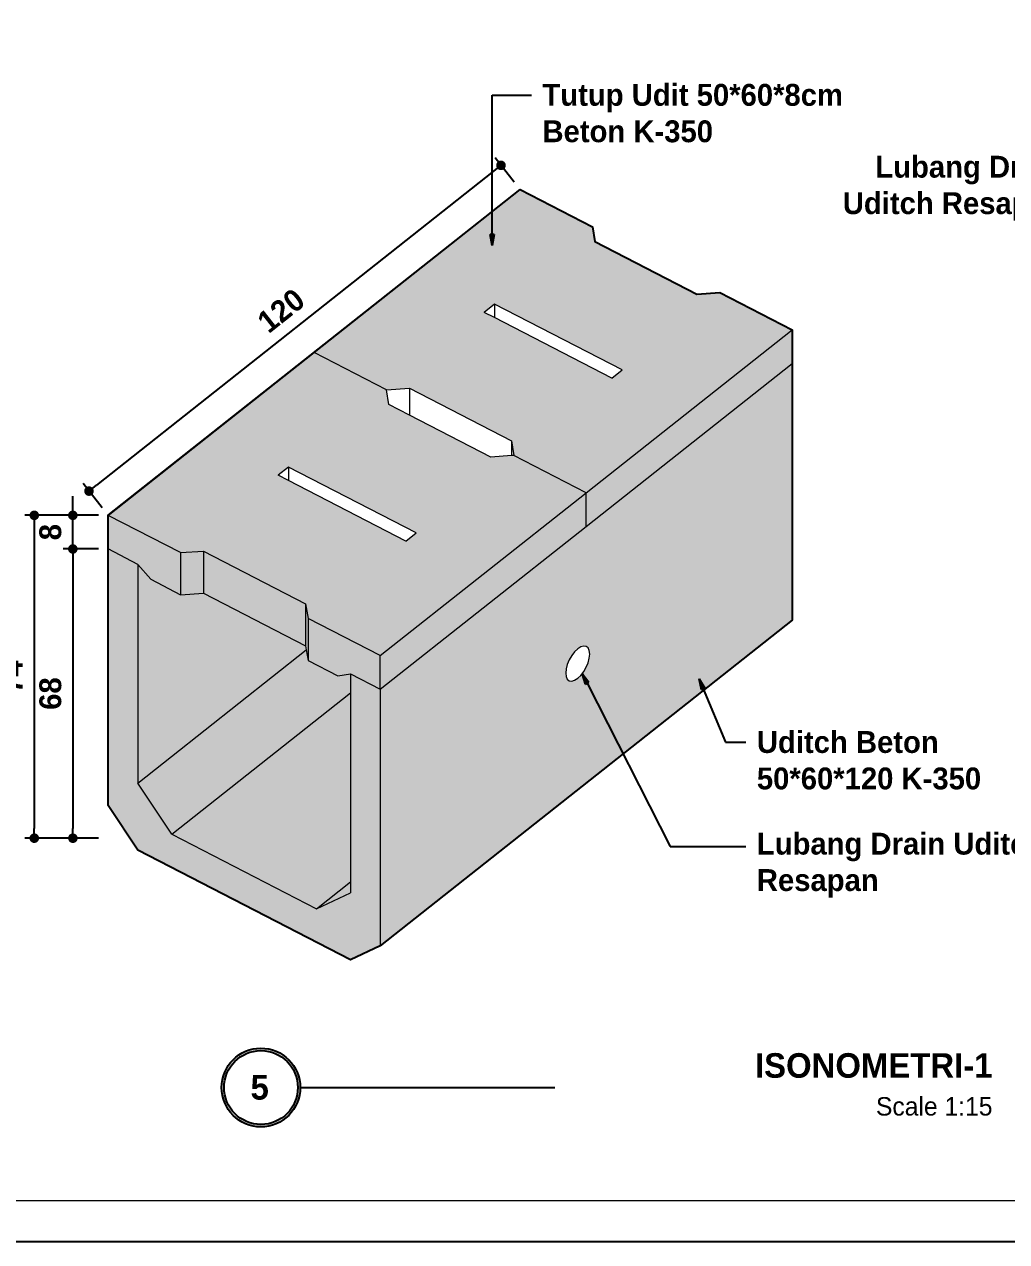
# Model space of a CAD drawing. Header units: centimetres. Extents: x -292707 to 138715, y -53922 to 66277.
# Drawn here: x 12899.8 to 13079.5, y -13454.2 to -13231.5 of the extents above; entities that cross this region are included whole.
import ezdxf
from ezdxf import colors
from ezdxf.entities.mleader import LeaderData, LeaderLine
from ezdxf.math import Vec2, Vec3

# ---------------------------------------------------------------- set-up
doc = ezdxf.new("R2010")
doc.units = ezdxf.units.CM
for name, color, linetype in [('A-ALINE-2', 101, 'Continuous'), ('A-ANNOTATION', 144, 'Continuous'), ('A-DIM', 157, 'Continuous'), ('A-TEXT', 254, 'Continuous')]:
    doc.layers.add(name, color=color, linetype=linetype)
for name, color, linetype, lineweight, true_color in [('A-FILL-1', 250, 'Continuous', 0, 0x333333), ('A-FILL-8', 7, 'Continuous', 0, 0xe6e6e6), ('A-HATCH-97', 7, 'Continuous', 0, 0xf7f7f7)]:
    doc.layers.add(name, color=color, linetype=linetype, lineweight=lineweight, true_color=true_color)
doc.styles.add('Scale 10', font='GOTHICB.TTF', dxfattribs={"height": 4})
doc.styles.add('Scale 80', font='GOTHICB.TTF', dxfattribs={"height": 20})
doc.dimstyles.new('Scale 10', dxfattribs={"dimscale": 0, "dimtxt": 4, "dimasz": 1.75, "dimexe": 1.75, "dimexo": 1.75, "dimgap": 2, "dimtad": 2, "dimdec": 0, "dimtxsty": 'Scale 10', "dimblk": 'DOT', "dimcen": 2.5, "dimclrd": 256, "dimclre": 256, "dimclrt": 254, "dimadec": 0, "dimazin": 0, "dimtfac": 1, "dimtdec": 0, "dimtmove": 0, "dimatfit": 3, "dimldrblk": 'DOTSMALL', "dimfxl": 1, "dimtfillclr": 256, "dimlwd": -1, "dimlwe": -1, "dimarcsym": 0})

# ---------------------------------------------------------------- blocks, each defined once
blk = doc.blocks.new('A$Cd0a5e1cf')
at = {"layer": 'A-FILL-8'}
h = blk.add_hatch(color=256, dxfattribs=at)
h.dxf.hatch_style = 1
h.paths.add_polyline_path([(125.18, 115.3), (111.96, 122.12), (107.74, 121.83), (89.06, 131.46), (88.61, 134.15), (75.39, 140.97), (37.69, 111.16), (50.92, 104.34), (55.14, 104.63), (73.81, 95), (74.26, 92.31), (87.49, 85.49)])
h.paths.add_polyline_path([(94.05, 107.96), (92.17, 106.47), (70.71, 117.53), (68.82, 118.5), (70.71, 119.99)], flags=16)
h.paths.add_polyline_path([(87.49, 85.49), (74.26, 92.31), (73.81, 92.28), (70.04, 92.02), (55.14, 99.71), (51.37, 101.65), (50.92, 104.34), (37.69, 111.16), (0, 81.35), (13.23, 74.53), (17.45, 74.82), (36.12, 65.19), (36.57, 62.5), (49.79, 55.68)])
h.paths.add_polyline_path([(56.36, 78.15), (54.47, 76.66), (33.02, 87.72), (31.13, 88.69), (33.02, 90.18)], flags=16)
h = blk.add_hatch(color=256, dxfattribs=at)
h.dxf.hatch_style = 1
h.paths.add_polyline_path([(125.18, 109.14), (87.49, 79.33), (49.79, 49.52), (49.79, 2.58), (125.18, 62.19)])
h.paths.add_polyline_path([(87.82, 57.09), (88.04, 56.61), (88.12, 55.97), (88.04, 55.22), (87.82, 54.39), (87.47, 53.56), (87.02, 52.77), (86.49, 52.08), (85.92, 51.54), (85.35, 51.18), (84.82, 51.03), (84.36, 51.1), (84.01, 51.38), (83.79, 51.86), (83.72, 52.49), (83.79, 53.25), (84.01, 54.07), (84.36, 54.91), (84.82, 55.7), (85.35, 56.38), (85.92, 56.93), (86.49, 57.28), (87.02, 57.43), (87.47, 57.37)], flags=16)
h.paths.add_polyline_path([(49.79, 49.52), (44.35, 52.33), (44.35, 48.85), (44.35, 14.29), (44.35, 12.31), (38.12, 9.37), (11.67, 23), (5.45, 32.37), (5.45, 72.39), (0, 75.2), (0, 28.25), (5.45, 20.06), (44.35, 0), (49.79, 2.58)])
h.paths.add_polyline_path([(87.49, 79.33), (87.49, 85.49), (49.79, 55.68), (49.79, 49.52)], flags=17)
h.paths.add_polyline_path([(49.79, 55.68), (36.57, 62.5), (36.57, 54.8), (42.01, 52), (44.35, 52.33), (49.79, 49.52)], flags=0)
h.paths.add_polyline_path([(36.57, 62.5), (36.12, 65.19), (36.12, 57.5), (36.25, 56.73), (36.57, 54.8)], flags=17)
h.paths.add_polyline_path([(36.12, 65.19), (17.45, 74.82), (17.45, 67.13), (36.12, 57.5)], flags=17)
h.paths.add_polyline_path([(17.45, 74.82), (13.23, 74.53), (13.23, 66.84), (17.45, 67.13)], flags=17)
h.paths.add_polyline_path([(13.23, 74.53), (0, 81.35), (0, 75.2), (5.45, 72.39), (7.78, 69.65), (13.23, 66.84)])
h.paths.add_polyline_path([(125.18, 109.14), (125.18, 115.3), (87.49, 85.49), (87.49, 79.33)])
h = blk.add_hatch(color=256, dxfattribs=at)
h.dxf.hatch_style = 1
h.paths.add_polyline_path([(36.57, 62.5), (36.57, 54.8), (42.01, 52), (44.35, 52.33), (49.79, 49.52), (49.79, 55.68)])
h.paths.add_polyline_path([(36.57, 62.5), (36.12, 65.19), (36.12, 57.5), (36.25, 56.73), (36.57, 54.8)])
at = {"layer": 'A-HATCH-97'}
h = blk.add_hatch(color=256, dxfattribs=at)
h.dxf.hatch_style = 1
h.paths.add_polyline_path([(44.35, 48.85), (11.67, 23), (38.12, 9.37), (44.35, 14.29)])
h.paths.add_polyline_path([(44.35, 14.29), (38.12, 9.37), (44.35, 12.31)], flags=0)
h.paths.add_polyline_path([(44.35, 48.85), (44.35, 52.33), (42.01, 52), (36.57, 54.8), (36.25, 56.73), (5.45, 32.37), (11.67, 23)])
h.paths.add_polyline_path([(36.25, 56.73), (36.12, 57.5), (17.45, 67.13), (13.23, 66.84), (7.78, 69.65), (5.45, 72.39), (5.45, 32.37)])
h = blk.add_hatch(color=256, dxfattribs=at)
h.dxf.hatch_style = 1
h.paths.add_polyline_path([(44.35, 14.29), (38.12, 9.37), (44.35, 12.31)])
at = {"layer": 'A-FILL-1'}
for p, q in [((37.69, 111.16), (75.39, 140.97)), ((88.61, 134.15), (75.39, 140.97)), ((89.06, 131.46), (88.61, 134.15)), ((107.74, 121.83), (89.06, 131.46)), ((111.96, 122.12), (107.74, 121.83)), ((125.18, 115.3), (111.96, 122.12)), ((70.71, 119.99), (68.82, 118.5)), ((70.71, 117.53), (68.82, 118.5)), ((70.71, 119.99), (70.71, 117.53)), ((94.05, 107.96), (70.71, 119.99)), ((92.17, 106.47), (70.71, 117.53)), ((87.49, 85.49), (125.18, 115.3)), ((125.18, 109.14), (125.18, 115.3)), ((0, 81.35), (37.69, 111.16)), ((50.92, 104.34), (37.69, 111.16)), ((87.49, 79.33), (125.18, 109.14)), ((92.17, 106.47), (94.05, 107.96)), ((125.18, 109.14), (125.18, 62.19)), ((50.92, 104.34), (55.14, 104.63)), ((51.37, 101.65), (50.92, 104.34)), ((55.14, 104.63), (55.14, 99.71)), ((55.14, 104.63), (73.81, 95)), ((55.14, 99.71), (51.37, 101.65)), ((70.04, 92.02), (55.14, 99.71)), ((73.81, 95), (73.81, 92.28)), ((73.81, 95), (74.26, 92.31)), ((73.81, 92.28), (70.04, 92.02)), ((74.26, 92.31), (73.81, 92.28)), ((87.49, 85.49), (74.26, 92.31)), ((33.02, 90.18), (31.13, 88.69)), ((33.02, 90.18), (33.02, 87.72)), ((56.36, 78.15), (33.02, 90.18)), ((33.02, 87.72), (31.13, 88.69)), ((54.47, 76.66), (33.02, 87.72)), ((49.79, 55.68), (87.49, 85.49)), ((87.49, 79.33), (87.49, 85.49)), ((0, 81.35), (0, 75.2)), ((13.23, 74.53), (0, 81.35)), ((49.79, 49.52), (87.49, 79.33)), ((54.47, 76.66), (56.36, 78.15)), ((5.45, 72.39), (0, 75.2)), ((0, 75.2), (0, 28.25)), ((13.23, 74.53), (17.45, 74.82)), ((13.23, 74.53), (13.23, 66.84)), ((17.45, 74.82), (17.45, 67.13)), ((17.45, 74.82), (36.12, 65.19)), ((5.45, 72.39), (5.45, 32.37)), ((5.45, 72.39), (7.78, 69.65)), ((7.78, 69.65), (13.23, 66.84)), ((13.23, 66.84), (17.45, 67.13)), ((17.45, 67.13), (36.12, 57.5)), ((36.12, 65.19), (36.12, 57.5)), ((36.12, 65.19), (36.57, 62.5)), ((49.79, 55.68), (36.57, 62.5)), ((36.57, 62.5), (36.57, 54.8)), ((49.79, 2.58), (125.18, 62.19)), ((5.45, 32.37), (36.25, 56.73)), ((36.12, 57.5), (36.25, 56.73)), ((36.25, 56.73), (36.57, 54.8)), ((84.82, 55.7), (84.36, 54.91)), ((85.35, 56.38), (84.82, 55.7)), ((85.92, 56.93), (85.35, 56.38)), ((86.49, 57.28), (85.92, 56.93)), ((87.02, 57.43), (86.49, 57.28)), ((87.47, 57.37), (87.02, 57.43)), ((87.82, 57.09), (87.47, 57.37)), ((88.04, 56.61), (87.82, 57.09)), ((88.12, 55.97), (88.04, 56.61)), ((88.04, 55.22), (88.12, 55.97)), ((36.57, 54.8), (42.01, 52)), ((49.79, 49.52), (49.79, 55.68)), ((84.01, 54.07), (83.79, 53.25)), ((84.36, 54.91), (84.01, 54.07)), ((87.02, 52.77), (87.47, 53.56)), ((87.47, 53.56), (87.82, 54.39)), ((87.82, 54.39), (88.04, 55.22)), ((42.01, 52), (44.35, 52.33)), ((44.35, 52.33), (49.79, 49.52)), ((44.35, 52.33), (44.35, 48.85)), ((83.79, 53.25), (83.72, 52.49)), ((83.72, 52.49), (83.79, 51.86)), ((83.79, 51.86), (84.01, 51.38)), ((84.01, 51.38), (84.36, 51.1)), ((85.35, 51.18), (85.92, 51.54)), ((85.92, 51.54), (86.49, 52.08)), ((86.49, 52.08), (87.02, 52.77)), ((49.79, 49.52), (49.79, 2.58)), ((84.36, 51.1), (84.82, 51.03)), ((84.82, 51.03), (85.35, 51.18)), ((11.67, 23), (44.35, 48.85)), ((44.35, 48.85), (44.35, 14.29)), ((11.67, 23), (5.45, 32.37)), ((0, 28.25), (5.45, 20.06)), ((11.67, 23), (38.12, 9.37)), ((44.35, 0), (5.45, 20.06)), ((38.12, 9.37), (44.35, 14.29)), ((44.35, 14.29), (44.35, 12.31)), ((38.12, 9.37), (44.35, 12.31)), ((44.35, 0), (49.79, 2.58))]:
    blk.add_line(p, q, dxfattribs=at)
blk = doc.blocks.new('_Closed')
at = {"color": 0, "linetype": 'ByBlock', "lineweight": -2}
for p, q in [((-1, 0.17), (0, 0)), ((-1, 0.17), (-1, -0.17)), ((0, 0), (-1, -0.17)), ((0, 0), (-1, 0))]:
    blk.add_line(p, q, dxfattribs=at)
blk = doc.blocks.new('jhgkjhkjhkjh')
at = {"layer": 'A-FILL-1', "ltscale": 0.25}
blk.add_lwpolyline([(-1286.61, 931.53), (-933.61, 931.53), (-933.61, 1218.53), (-1286.61, 1218.53)], close=True, dxfattribs=at)
at = {"layer": 'Defpoints'}
blk.add_lwpolyline([(-1296.61, 926.53), (-876.61, 926.53), (-876.61, 1223.53), (-1296.61, 1223.53)], close=True, dxfattribs=at)
blk = doc.blocks.new('*U275')
at = {"layer": 'A-ANNOTATION'}
h = blk.add_hatch(color=256, dxfattribs=at)
h.dxf.hatch_style = 1
h.paths.add_polyline_path([(62379.58, 26197.92, 1), (62443.58, 26197.92, 1)])
h.paths.add_polyline_path([(62441.58, 26197.92, -1), (62381.58, 26197.92, -1)], flags=16)
blk.add_lwpolyline([(62443.58, 26197.92), (62650.55, 26197.92)], dxfattribs=at)
for radius in [32, 30]:
    blk.add_circle((62411.58, 26197.92), radius, dxfattribs=at)
blk = doc.blocks.new('_Dot')
at = {"color": 0, "linetype": 'ByBlock', "lineweight": -2}
blk.add_line((-0.5, 0), (-1, 0), dxfattribs=at)
at = {"color": 0, "linetype": 'ByBlock', "const_width": 0.5}
blk.add_lwpolyline([(-0.25, 0, 1), (0.25, 0, 1)], format="xyb", close=True, dxfattribs=at)
blk = doc.blocks.new('*D279')
at = {"layer": 'A-DIM', "ltscale": 0.25, "transparency": 16777216}
for p, q in [((12989.39, -13260.32), (12985.88, -13255.89)), ((12985.6, -13258.35), (12912.95, -13315.8)), ((12914, -13319.94), (12910.5, -13315.51))]:
    blk.add_line(p, q, dxfattribs=at)
at = {"layer": 'Defpoints', "color": 0, "ltscale": 0.25, "transparency": 16777216}
for p in [(12990.47, -13261.7), (12911.58, -13316.88), (12915.09, -13321.31)]:
    blk.add_point(p, dxfattribs=at)
at = {"layer": 'A-DIM', "ltscale": 0.25, "transparency": 16777216, "xscale": 1.75, "yscale": 1.75, "zscale": 1.75}
for p, rotation in [((12986.97, -13257.27), 38.336530101554), ((12911.58, -13316.88), 218.336530101554)]:
    blk.add_blockref('_Dot', p, dxfattribs=dict(at, rotation=rotation))
at = {"layer": 'A-DIM', "color": 254, "ltscale": 0.25, "transparency": 16777216, "insert": (12946.73, -13283.86), "char_height": 4, "attachment_point": 5, "rotation": 38.3365, "style": 'Scale 10'}
blk.add_mtext('120', dxfattribs=at)
blk = doc.blocks.new('_DotSmall')
at = {"color": 0, "linetype": 'ByBlock', "const_width": 0.5}
blk.add_lwpolyline([(-0.0625, 0, 1), (0.0625, 0, 1)], format="xyb", close=True, dxfattribs=at)
blk = doc.blocks.new('*D280')
at = {"layer": 'A-DIM', "ltscale": 0.25, "transparency": 16777216}
for p, q in [((12913.34, -13327.47), (12906.88, -13327.47)), ((12908.63, -13329.22), (12908.63, -13378.64)), ((12913.34, -13380.39), (12906.88, -13380.39))]:
    blk.add_line(p, q, dxfattribs=at)
at = {"layer": 'Defpoints', "color": 0, "ltscale": 0.25, "transparency": 16777216}
for p in [(12915.09, -13327.47), (12908.63, -13380.39), (12915.09, -13380.39)]:
    blk.add_point(p, dxfattribs=at)
at = {"layer": 'A-DIM', "ltscale": 0.25, "transparency": 16777216, "xscale": 1.75, "yscale": 1.75, "zscale": 1.75}
for p, rotation in [((12908.63, -13327.47), 90), ((12908.63, -13380.39), 270)]:
    blk.add_blockref('_Dot', p, dxfattribs=dict(at, rotation=rotation))
at = {"layer": 'A-DIM', "color": 254, "ltscale": 0.25, "transparency": 16777216, "insert": (12904.53, -13353.93), "char_height": 4, "attachment_point": 5, "rotation": 90, "style": 'Scale 10'}
blk.add_mtext('68', dxfattribs=at)
blk = doc.blocks.new('*D281')
at = {"layer": 'A-DIM', "ltscale": 0.25, "transparency": 16777216}
for p, q in [((12908.63, -13319.56), (12908.63, -13317.81)), ((12913.34, -13321.31), (12906.88, -13321.31)), ((12908.63, -13327.47), (12908.63, -13321.31)), ((12913.34, -13327.47), (12906.88, -13327.47)), ((12908.63, -13329.22), (12908.63, -13330.97))]:
    blk.add_line(p, q, dxfattribs=at)
at = {"layer": 'Defpoints', "color": 0, "ltscale": 0.25, "transparency": 16777216}
for p in [(12908.63, -13321.31), (12915.09, -13321.31), (12915.09, -13327.47)]:
    blk.add_point(p, dxfattribs=at)
at = {"layer": 'A-DIM', "ltscale": 0.25, "transparency": 16777216, "xscale": 1.75, "yscale": 1.75, "zscale": 1.75}
for p, rotation in [((12908.63, -13321.31), 270), ((12908.63, -13327.47), 90)]:
    blk.add_blockref('_Dot', p, dxfattribs=dict(at, rotation=rotation))
at = {"layer": 'A-DIM', "color": 254, "ltscale": 0.25, "transparency": 16777216, "insert": (12904.53, -13324.39), "char_height": 4, "attachment_point": 5, "rotation": 90, "style": 'Scale 10'}
blk.add_mtext('8', dxfattribs=at)
blk = doc.blocks.new('*D282')
at = {"layer": 'A-DIM', "ltscale": 0.25, "transparency": 16777216}
for p, q in [((12913.34, -13321.31), (12899.82, -13321.31)), ((12901.57, -13323.06), (12901.57, -13378.64)), ((12913.34, -13380.39), (12899.82, -13380.39))]:
    blk.add_line(p, q, dxfattribs=at)
at = {"layer": 'Defpoints', "color": 0, "ltscale": 0.25, "transparency": 16777216}
for p in [(12915.09, -13321.31), (12901.57, -13380.39), (12915.09, -13380.39)]:
    blk.add_point(p, dxfattribs=at)
at = {"layer": 'A-DIM', "ltscale": 0.25, "transparency": 16777216, "xscale": 1.75, "yscale": 1.75, "zscale": 1.75}
for p, rotation in [((12901.57, -13321.31), 90), ((12901.57, -13380.39), 270)]:
    blk.add_blockref('_Dot', p, dxfattribs=dict(at, rotation=rotation))
at = {"layer": 'A-DIM', "color": 254, "ltscale": 0.25, "transparency": 16777216, "insert": (12897.47, -13350.85), "char_height": 4, "attachment_point": 5, "rotation": 90, "style": 'Scale 10'}
blk.add_mtext('74', dxfattribs=at)

msp = doc.modelspace()

# ---------------------------------------------------------------- linework, layer by layer
at = {"layer": 'A-ALINE-2', "ltscale": 0.25}
msp.add_lwpolyline([(12990.47, -13261.7), (13003.7, -13268.52), (13004.15, -13271.21), (13022.82, -13280.84), (13027.04, -13280.55), (13040.27, -13287.37), (13040.27, -13340.47), (12964.88, -13400.09), (12959.43, -13402.67), (12920.53, -13382.61), (12915.09, -13374.41), (12915.09, -13321.31), (12990.47, -13261.7)], dxfattribs=at)

# ---------------------------------------------------------------- block references
at = {"ltscale": 0.25}
msp.add_blockref('A$Cd0a5e1cf', (12915.09, -13402.67), dxfattribs=at)
at = {"layer": 'A-TEXT'}
for name, p, xscale, yscale, zscale in [('jhgkjhkjhkjh', (14660.15, -14844.01), 1.5, 1.5, 1.5), ('*U275', (-1099.56, -19320.55), 0.225, 0.225, 0.225)]:
    msp.add_blockref(name, p, dxfattribs=dict(at, xscale=xscale, yscale=yscale, zscale=zscale))

# ---------------------------------------------------------------- texts
at = {"layer": 'A-TEXT', "ltscale": 0.25, "style": 'Scale 80'}
for s, width, insert, char_height, attachment_point in [('ISONOMETRI-1', 122.0294, (13076.91, -13422.01), 4.5, 6), ('5', 13.95, (12942.82, -13426.01), 4.5, 5), ('{\\fCentury Gothic|b0|i0|c0|p34;Scale 1:15}', 122.0294, (13076.91, -13429.48), 3.375, 6)]:
    msp.add_mtext_dynamic_manual_height_columns(s, width=width, gutter_width=16.88, heights=[0], dxfattribs=dict(at, insert=insert, char_height=char_height, attachment_point=attachment_point))

# ---------------------------------------------------------------- dimensions: what is measured, and where the dimension line sits
at = {"layer": 'A-DIM', "ltscale": 0.25}
for p1, p2, distance, text, picture, middle in [((12990.47, -13261.7), (12915.09, -13321.31), -5.65, '120', '*D279', (12946.73, -13283.86)), ((12915.09, -13321.31), (12915.09, -13380.39), -13.51, '74', '*D282', (12897.47, -13350.85)), ((12915.09, -13327.47), (12915.09, -13380.39), -6.45, '68', '*D280', (12904.53, -13353.93))]:
    dim = msp.add_aligned_dim(p1=p1, p2=p2, distance=distance, text=text, dimstyle='Scale 10', override={"dimscale": 1}, dxfattribs=at)
    dim.commit()
    dim.dimension.update_dxf_attribs({"geometry": picture, "text_midpoint": middle})
dim = msp.add_linear_dim(base=(12908.63, -13321.31), p1=(12915.09, -13327.47), p2=(12915.09, -13321.31), angle=90, text='8', dimstyle='Scale 10', override={"dimscale": 1, "dimtmove": 1}, dxfattribs=at)
dim.commit()
dim.dimension.update_dxf_attribs({"geometry": '*D281', "text_midpoint": (12908.63, -13324.39), "dimtype": 160})

# ---------------------------------------------------------------- leaders
at = {"ltscale": 0.25}
ml = msp.add_multileader_mtext('Standard', dxfattribs=at)
ml.set_content('Tutup Udit 50*60*8cm \\PBeton K-350', color=254, style='Scale 10')
ml.set_leader_properties(color=256, linetype='ByLayer', lineweight=-1)
ml.set_arrow_properties(name='CLOSED')
ml.build(insert=Vec2(0, 0))
ml.multileader.update_dxf_attribs({"dogleg_length": 7.2, "arrow_head_size": 2})
ctx = ml.context
ctx.base_point, ctx.arrow_head_size, ctx.plane_origin = Vec3(12992.56, -13244.42), 2, Vec3(12985.36, -13271.94)
notes = []
notes.append((ctx, [(0, (1, 1, 0), (12985.36, -13244.42), (1, 0), 7.2, [(0, [(12985.36, -13271.94)], 0, [])])]))
ctx.mtext.insert, ctx.mtext.flow_direction = Vec3(12994.56, -13242.37), 5
ml = msp.add_multileader_mtext('Standard', dxfattribs=at)
ml.set_content('Lubang Drain \\PUditch Resapan', color=254, style='Scale 10')
ml.set_leader_properties(color=256, linetype='ByLayer', lineweight=-1)
ml.set_arrow_properties(name='CLOSED')
ml.build(insert=Vec2(0, 0))
ml.multileader.update_dxf_attribs({"dogleg_length": 3.71, "arrow_head_size": 2})
ctx = ml.context
ctx.base_point, ctx.arrow_head_size, ctx.plane_origin = Vec3(13046.39, -13258.06), 2, Vec3(13104.39, -13247.76)
ctx.text_align_type = 2
notes.append((ctx, [(1, (1, 1, 0), (13105.78, -13258.06), (-1, 0), 13.83, [(0, [(13124.25, -13305.37)], 0, [])])]))
ctx.mtext.insert, ctx.mtext.width, ctx.mtext.alignment, ctx.mtext.flow_direction = Vec3(13089.94, -13255.52), 43.0216, 3, 5
ml = msp.add_multileader_mtext('Standard', dxfattribs=at)
ml.set_content('Lubang Drain Uditch\\PResapan', color=254, style='Scale 10')
ml.set_leader_properties(color=256, linetype='ByLayer', lineweight=-1)
ml.set_arrow_properties(name='CLOSED')
ml.build(insert=Vec2(0, 0))
ml.multileader.update_dxf_attribs({"dogleg_length": 3.71, "arrow_head_size": 2})
ctx = ml.context
ctx.base_point, ctx.arrow_head_size, ctx.plane_origin = Vec3(13031.79, -13381.93), 2, Vec3(13001.84, -13350.24)
notes.append((ctx, [(0, (1, 1, 0), (13017.95, -13381.93), (1, 0), 13.83, [(0, [(13001.84, -13350.24)], 0, [])])]))
ctx.mtext.insert, ctx.mtext.flow_direction = Vec3(13033.79, -13379.39), 5
ml = msp.add_multileader_mtext('Standard', dxfattribs=at)
ml.set_content('Uditch Beton \\P50*60*120 K-350', color=254, style='Scale 10')
ml.set_leader_properties(color=256, linetype='ByLayer', lineweight=-1)
ml.set_arrow_properties(name='CLOSED')
ml.build(insert=Vec2(0, 0))
ml.multileader.update_dxf_attribs({"dogleg_length": 3.71, "arrow_head_size": 2})
ctx = ml.context
ctx.base_point, ctx.arrow_head_size, ctx.plane_origin = Vec3(13031.79, -13362.84), 2, Vec3(13023.21, -13351.24)
notes.append((ctx, [(0, (1, 1, 0), (13028.07, -13362.84), (1, 0), 3.71, [(0, [(13023.21, -13351.24)], 0, [])])]))
ctx.mtext.insert, ctx.mtext.flow_direction = Vec3(13033.79, -13360.79), 5
for ctx, leaders in notes:
    for number, flags, end, landing, length, lines in leaders:
        leader = LeaderData()
        leader.index, (leader.has_last_leader_line, leader.has_dogleg_vector, leader.attachment_direction) = number, flags
        leader.last_leader_point, leader.dogleg_vector, leader.dogleg_length = Vec3(end), Vec3(landing), length
        for number, points, colour, breaks in lines:
            line = LeaderLine()
            line.index, line.vertices, line.color, line.breaks = number, Vec3.list(points), colors.encode_raw_color(colour), breaks
            leader.lines.append(line)
        ctx.leaders.append(leader)

doc.saveas('drawing.dxf')
